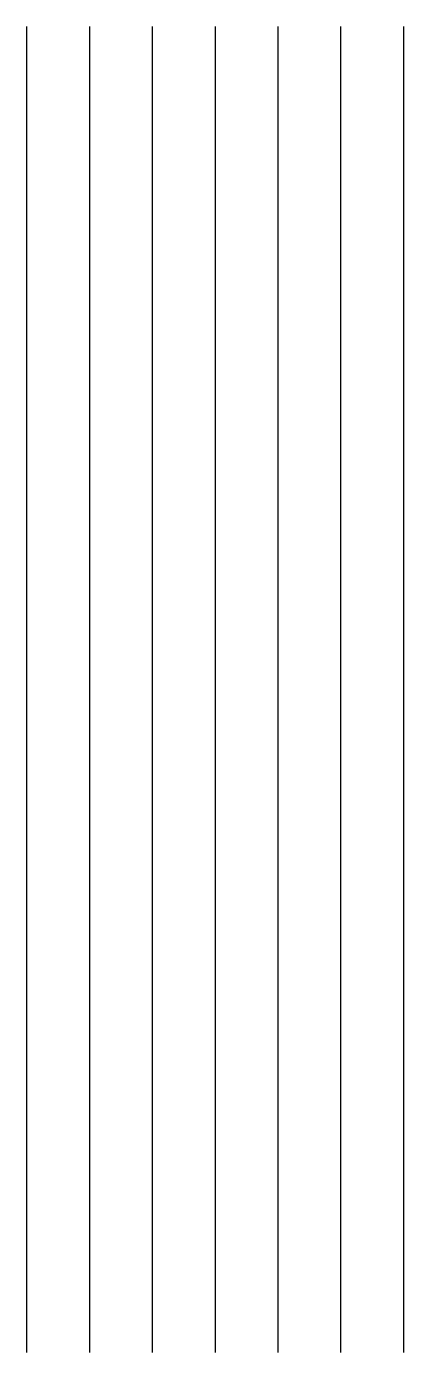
# Model space of a CAD drawing. Header units: millimetres. Extents: x -918 to -762, y -317 to 232.
import ezdxf

# ---------------------------------------------------------------- set-up
doc = ezdxf.new("R2010")
doc.units = ezdxf.units.MM
doc.header["$MEASUREMENT"] = 0
doc.layers.add('Default', color=178, linetype='Continuous', true_color=0x000000)

msp = doc.modelspace()

# ---------------------------------------------------------------- linework, layer by layer
at = {"layer": 'Default'}
for points in [[(-918.38, 231.72), (-918.38, -317.3)], [(-892.38, 231.72), (-892.38, -317.3)], [(-866.38, 231.72), (-866.38, -317.3)], [(-840.38, 231.72), (-840.38, -317.3)], [(-814.38, 231.72), (-814.38, -317.3)], [(-788.38, 231.72), (-788.38, -317.3)], [(-762.38, 231.72), (-762.38, -317.3)]]:
    msp.add_lwpolyline(points, dxfattribs=at)

doc.saveas('drawing.dxf')
